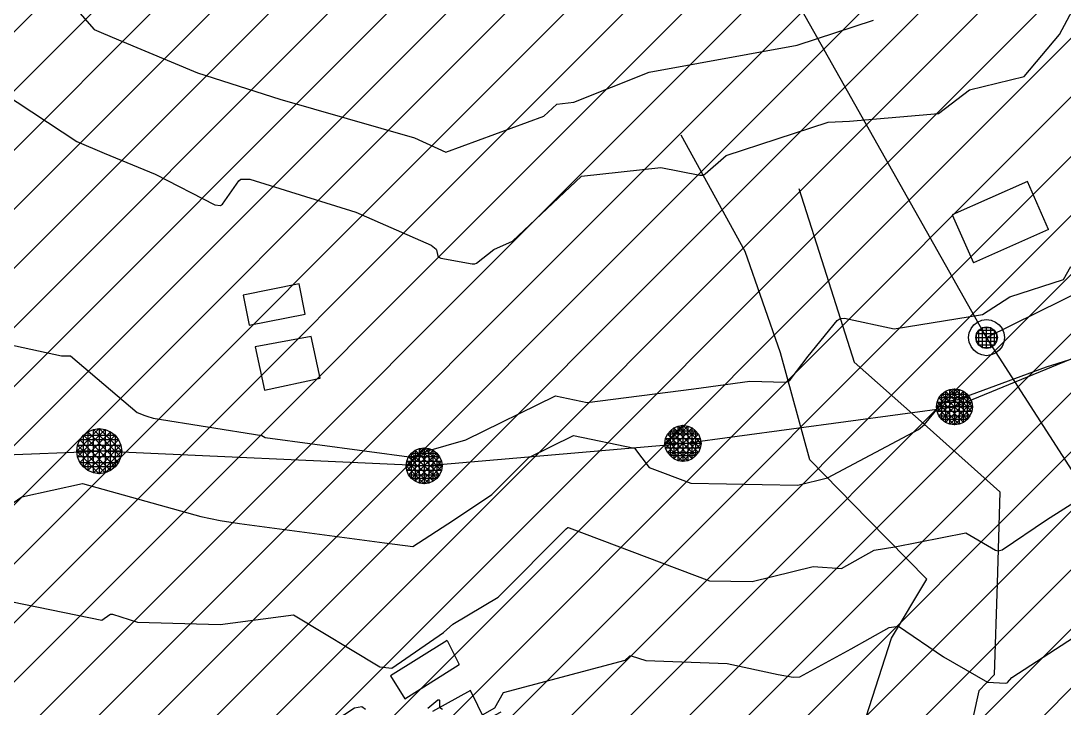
# Model space of a CAD drawing. Extents: x 13365 to 36625, y 86498 to 171760.
# Drawn here: x 16581.4 to 16737.5, y 88887 to 88989.8 of the extents above; entities that cross this region are included whole.
import ezdxf

# ---------------------------------------------------------------- set-up
doc = ezdxf.new("R2010")
doc.units = 0
doc.header["$LTSCALE"] = 5
doc.header["$MEASUREMENT"] = 0
doc.linetypes.add('A_CONTINUOUS_LINE', pattern=[0])
doc.layers.get('0').update_dxf_attribs({"linetype": 'A_CONTINUOUS_LINE'})
for name, color, linetype in [('CONTOUR', 255, 'Continuous'), ('ELECTRIC', 240, 'A_CONTINUOUS_LINE'), ('EXISTING BUILDING', 21, 'A_CONTINUOUS_LINE'), ('RELIEF', 255, 'A_CONTINUOUS_LINE'), ('Residential', 51, 'Continuous'), ('TELECOM', 94, 'A_CONTINUOUS_LINE')]:
    doc.layers.add(name, color=color, linetype=linetype)

# ---------------------------------------------------------------- blocks, each defined once
blk = doc.blocks.new('S038')
at = {"color": 0}
for p, q in [((-0.5, 0), (0, 0.5)), ((-0.48, -0.13), (0.13, 0.48)), ((-0.25, 0.43), (-0.13, 0.48)), ((-0.13, 0.48), (0, 0.5)), ((-0.13, -0.48), (-0.13, 0.48)), ((-0.13, 0.48), (0.48, -0.13)), ((0, 0.5), (0.13, 0.48)), ((0.5, 0), (0, 0.5)), ((0, 0.5), (0, -0.5)), ((0.13, 0.48), (0.25, 0.43)), ((0.13, 0.48), (0.13, -0.48)), ((-0.48, 0.13), (-0.43, 0.25)), ((0.25, 0.43), (-0.43, -0.25)), ((-0.43, 0.25), (-0.35, 0.35)), ((0.43, 0.25), (-0.43, 0.25)), ((-0.43, 0.25), (0.25, -0.43)), ((-0.35, 0.35), (-0.25, 0.43)), ((-0.35, -0.35), (0.35, 0.35)), ((0.35, -0.35), (-0.35, 0.35)), ((-0.35, 0.35), (0.35, 0.35)), ((-0.35, -0.35), (-0.35, 0.35)), ((0.43, -0.25), (-0.25, 0.43)), ((-0.25, 0.43), (-0.25, -0.43)), ((-0.25, -0.43), (0.43, 0.25)), ((0.25, 0.43), (0.35, 0.35)), ((0.25, -0.43), (0.25, 0.43)), ((0.35, 0.35), (0.43, 0.25)), ((0.35, 0.35), (0.35, -0.35)), ((0.43, 0.25), (0.48, 0.13)), ((-0.5, 0), (-0.48, 0.13)), ((-0.48, -0.13), (-0.5, 0)), ((0, -0.5), (-0.5, 0)), ((-0.5, 0), (0.5, 0)), ((0.13, -0.48), (-0.48, 0.13)), ((-0.48, 0.13), (0.48, 0.13)), ((0.48, 0.13), (-0.13, -0.48)), ((0, -0.5), (0.5, 0)), ((0.48, 0.13), (0.5, 0)), ((0.5, 0), (0.48, -0.13)), ((-0.43, -0.25), (-0.48, -0.13)), ((0.48, -0.13), (-0.48, -0.13)), ((0.48, -0.13), (0.43, -0.25)), ((-0.35, -0.35), (-0.43, -0.25)), ((-0.43, -0.25), (0.43, -0.25)), ((-0.25, -0.43), (-0.35, -0.35)), ((0.35, -0.35), (-0.35, -0.35)), ((-0.13, -0.48), (-0.25, -0.43)), ((0.25, -0.43), (0.13, -0.48)), ((0.35, -0.35), (0.25, -0.43)), ((0.43, -0.25), (0.35, -0.35)), ((0, -0.5), (-0.13, -0.48)), ((0.13, -0.48), (0, -0.5))]:
    blk.add_line(p, q, dxfattribs=at)
blk = doc.blocks.new('S034')
at = {"color": 0}
for p, q in [((-0.43, 0.25), (-0.35, 0.35)), ((-0.35, 0.35), (-0.25, 0.43)), ((-0.25, 0.43), (-0.13, 0.48)), ((-0.13, 0.48), (0, 0.5)), ((-0.11, 0.28), (0, 0.3)), ((0, 0.5), (0.13, 0.48)), ((0, 0.3), (0.11, 0.28)), ((0, -0.3), (0, 0.3)), ((0.13, 0.48), (0.25, 0.43)), ((0.25, 0.43), (0.35, 0.35)), ((0.35, 0.35), (0.43, 0.25)), ((-0.5, 0), (-0.48, 0.13)), ((-0.48, -0.13), (-0.5, 0)), ((-0.48, 0.13), (-0.43, 0.25)), ((-0.3, 0), (-0.28, 0.11)), ((-0.28, -0.11), (-0.3, 0)), ((0.3, 0), (-0.3, 0)), ((-0.28, 0.11), (-0.21, 0.21)), ((-0.28, -0.11), (-0.28, 0.11)), ((-0.28, 0.11), (0.28, 0.11)), ((-0.21, 0.21), (-0.11, 0.28)), ((-0.21, -0.21), (-0.21, 0.21)), ((-0.21, 0.21), (0.21, 0.21)), ((-0.11, -0.28), (-0.11, 0.28)), ((-0.11, 0.28), (0.11, 0.28)), ((0.11, 0.28), (0.21, 0.21)), ((0.11, 0.28), (0.11, -0.28)), ((0.21, 0.21), (0.28, 0.11)), ((0.21, 0.21), (0.21, -0.21)), ((0.28, 0.11), (0.3, 0)), ((0.28, 0.11), (0.28, -0.11)), ((0.3, 0), (0.28, -0.11)), ((0.43, 0.25), (0.48, 0.13)), ((0.48, 0.13), (0.5, 0)), ((0.5, 0), (0.48, -0.13)), ((-0.43, -0.25), (-0.48, -0.13)), ((-0.35, -0.35), (-0.43, -0.25)), ((-0.21, -0.21), (-0.28, -0.11)), ((0.28, -0.11), (-0.28, -0.11)), ((-0.11, -0.28), (-0.21, -0.21)), ((0.21, -0.21), (-0.21, -0.21)), ((0, -0.3), (-0.11, -0.28)), ((0.11, -0.28), (-0.11, -0.28)), ((0.11, -0.28), (0, -0.3)), ((0.21, -0.21), (0.11, -0.28)), ((0.28, -0.11), (0.21, -0.21)), ((0.43, -0.25), (0.35, -0.35)), ((0.48, -0.13), (0.43, -0.25)), ((-0.25, -0.43), (-0.35, -0.35)), ((-0.13, -0.48), (-0.25, -0.43)), ((0, -0.5), (-0.13, -0.48)), ((0.13, -0.48), (0, -0.5)), ((0.25, -0.43), (0.13, -0.48)), ((0.35, -0.35), (0.25, -0.43))]:
    blk.add_line(p, q, dxfattribs=at)

msp = doc.modelspace()

# ---------------------------------------------------------------- hatches: boundary and pattern name
at = {"layer": 'Residential', "linetype": 'Continuous'}
h = msp.add_hatch(dxfattribs=at)
h.set_pattern_fill('ANSI31', color=256, scale=50, style=0)
h.paths.add_polyline_path([(15494.79, 88343.41), (15503.05, 88354.41), (15508.54, 88365.97), (15518.89, 88373.27), (15533.51, 88383.62), (15558.48, 88393.35), (15577.97, 88397), (15607.07, 88403.29), (15633.43, 88411.09), (15654.74, 88415.7), (15676.1, 88420.04), (15693.91, 88430.32), (15706.96, 88438.23), (15719.63, 88447.71), (15731.89, 88457.2), (15742.58, 88464.71), (15752.47, 88472.22), (15759.59, 88482.5), (15770.27, 88493.96), (15781.01, 88509.86), (15800.74, 88539.42), (15819.59, 88560.76), (15833.33, 88584.79), (15840.8, 88609.85), (15845.3, 88632.32), (15851.48, 88654.79), (15854.3, 88685.13), (15858.23, 88705.92), (15868.1, 88730.61), (15884.93, 88750.05), (15909.11, 88767.38), (15929.62, 88784.71), (15946.97, 88802.57), (15959.58, 88816.75), (15976.31, 88831.6), (15988.68, 88843.96), (15999.3, 88855.15), (16010.44, 88865.27), (16025.64, 88888.55), (16038.81, 88906.77), (16059.07, 88923.97), (16078.48, 88949.09), (16109.59, 88960.28), (16133.23, 88970.22), (16158.29, 88983.66), (16181.47, 88991.65), (16209.45, 88998.03), (16237.42, 89001.23), (16258.26, 89000.15), (16285.47, 89001.69), (16309.96, 89002.78), (16328.69, 89000), (16352.28, 89000.7), (16380.04, 89006.24), (16405.71, 89009.71), (16432.07, 89013.17), (16461.22, 89017.33), (16497.3, 89023.57), (16526.44, 89031.89), (16559.74, 89039.51), (16578.48, 89049.91), (16592.35, 89063.77), (16600.68, 89080.41), (16607.78, 89097.88), (16605.7, 89118.67), (16598.76, 89132.53), (16590.44, 89142.24), (16587.66, 89159.57), (16586.97, 89174.81), (16584.89, 89197.69), (16586.97, 89211.55), (16593.21, 89217.79), (16605.01, 89218.48), (16614.72, 89212.24), (16624.43, 89204.62), (16634.15, 89195.61), (16640.39, 89185.9), (16647.33, 89172.04), (16652.88, 89158.87), (16658.43, 89140.16), (16658.43, 89125.6), (16663.29, 89111.05), (16667.45, 89094.41), (16672.91, 89086.02), (16679.34, 89079.24), (16685.41, 89074.24), (16692.2, 89071.03), (16696.49, 89064.25), (16703.28, 89056.04), (16713.28, 89051.4), (16724.35, 89050.33), (16736.14, 89049.26), (16742.57, 89046.41), (16745.78, 89040.7), (16749, 89032.85), (16755.07, 89026.07), (16761.5, 89021.07), (16772.86, 89016.17), (16781.32, 89014.73), (16791.22, 89015.14), (16798.23, 89016.17), (16803.59, 89016.38), (16811.02, 89014.73), (16820.51, 89012.05), (16828.96, 89008.75), (16838.04, 89005.46), (16842.85, 89003.14), (16850.27, 88999.84), (16855.43, 88996.96), (16862.03, 88993.87), (16865.74, 88989.74), (16869.04, 88985.21), (16867.81, 88980.89), (16865.33, 88976.35), (16861.41, 88972.23), (16857.89, 88968.43), (16853.15, 88964.11), (16847.16, 88958.75), (16840.36, 88952.16), (16834.17, 88945.36), (16828.4, 88937.94), (16823.43, 88931.05), (16818.89, 88924.87), (16814.35, 88918.28), (16808.17, 88911.89), (16800.33, 88904.88), (16793.11, 88899.11), (16787.75, 88893.55), (16782.39, 88887.99), (16779.28, 88882.12), (16777.22, 88876.35), (16777.22, 88869.76), (16776.8, 88862.96), (16776.6, 88856.36), (16774.95, 88849.57), (16772.68, 88844), (16769.79, 88839.47), (16766.08, 88836.38), (16761.95, 88834.53), (16757.42, 88833.08), (16749.79, 88833.08), (16738.24, 88832.88), (16728.08, 88831.98), (16721.27, 88831.15), (16714.47, 88830.12), (16708.49, 88828.68), (16702.71, 88826), (16699.62, 88822.5), (16697.76, 88818.17), (16697.97, 88812.61), (16699, 88805.81), (16699.82, 88800.04), (16700.44, 88795.92), (16700, 88789.22), (16697.94, 88783.45), (16695.05, 88777.68), (16692.37, 88770.67), (16688.66, 88764.08), (16684.95, 88758.52), (16679.79, 88754.6), (16674.22, 88749.45), (16668.45, 88743.48), (16662.26, 88737.3), (16653.96, 88731.41), (16649.63, 88727.7), (16640.14, 88721.73), (16632.1, 88715.96), (16620.75, 88707.72), (16611.47, 88700.51), (16599.51, 88692.27), (16589.55, 88686.14), (16580.47, 88678.73), (16571.6, 88671.1), (16563.56, 88663.48), (16555.52, 88657.5), (16544.79, 88650.91), (16530.15, 88642.46), (16514.39, 88633.52), (16499.54, 88625.9), (16487.17, 88620.34), (16477.48, 88616.83), (16464.48, 88609.42), (16448.6, 88600.35), (16437.17, 88594.29), (16421.5, 88586.46), (16411.8, 88580.9), (16397.99, 88572.86), (16386.23, 88566.27), (16371.17, 88554.94), (16361, 88548.89), (16351.51, 88542.09), (16343.88, 88535.5), (16333.78, 88528.28), (16324.29, 88520.46), (16317.69, 88516.54), (16309.03, 88512.83), (16298.72, 88508.51), (16287.9, 88504.05), (16274.15, 88499.34), (16260.78, 88494.83), (16249.67, 88490.13), (16234.99, 88486.18), (16223.31, 88480.91), (16211.26, 88475.64), (16203.73, 88472.07), (16190.55, 88467.74), (16179.34, 88465.04), (16167.85, 88463.91), (16151.28, 88459.58), (16139.23, 88455.07), (16126.05, 88449.99), (16108.72, 88443.97), (16098.5, 88439.02), (16086.83, 88433.75), (16079.86, 88431.31), (16072.33, 88425.47), (16064.98, 88419.08), (16059.15, 88412.87), (16046.86, 88427.97), (16026.65, 88428.3), (16013.4, 88424), (15997.83, 88418.7), (15985.9, 88411.42), (15973.64, 88402.15), (15960.39, 88394.54), (15935.15, 88389.2), (15913.84, 88379.33), (15896.68, 88369.47), (15881.09, 88362.71), (15865.49, 88361.68), (15843.14, 88364.79), (15821.3, 88366.87), (15808.96, 88367.64), (15797.8, 88368.71), (15784.5, 88370), (15769.49, 88370.86), (15751.25, 88370.64), (15731.73, 88370), (15714.09, 88366.67), (15694.41, 88362.99), (15680.14, 88359.75), (15660.69, 88353.49), (15640.15, 88346.79), (15619.17, 88342.48), (15596.47, 88340.53), (15573.72, 88338.78), (15559.14, 88335.05), (15545.23, 88329.97), (15528.27, 88325.9), (15504.18, 88323.19), (15495.03, 88330.84)])
edge = h.paths.add_edge_path(flags=16)
edge.add_arc((15950.24, 88496.61), 15.56, 174.6777, 264.6777, ccw=False)
edge.add_line((15934.75, 88498.05), (15906.02, 88532.68))
edge.add_line((15906.02, 88532.68), (15899.63, 88540.38))
edge.add_line((15899.63, 88540.38), (15893.25, 88548.08))
edge.add_line((15893.25, 88548.08), (15910.18, 88562.12))
edge.add_line((15910.18, 88562.12), (15916.56, 88554.43))
edge.add_line((15916.56, 88554.43), (15962.74, 88592.74))
edge.add_line((15962.74, 88592.74), (16082.04, 88691.7))
edge.add_line((16082.04, 88691.7), (16199.02, 88788.75))
edge.add_line((16199.02, 88788.75), (16197.43, 88790.67))
edge.add_line((16197.43, 88790.67), (16212.05, 88802.8))
edge.add_line((16212.05, 88802.8), (16220.35, 88792.79))
edge.add_line((16220.35, 88792.79), (16248.76, 88758.55))
edge.add_line((16248.76, 88758.55), (16262.81, 88741.61))
edge.add_line((16262.81, 88741.61), (16291.54, 88706.98))
edge.add_line((16291.54, 88706.98), (16300.8, 88695.82))
edge.add_line((16300.8, 88695.82), (16286.18, 88683.69))
edge.add_line((16286.18, 88683.69), (16283.3, 88687.15))
edge.add_line((16283.3, 88687.15), (16260.21, 88668))
edge.add_line((16260.21, 88668), (16244.43, 88654.91))
edge.add_line((16244.43, 88654.91), (16207.37, 88624.16))
edge.add_line((16207.37, 88624.16), (16155.82, 88581.4))
edge.add_line((16155.82, 88581.4), (16117.83, 88549.88))
edge.add_line((16117.83, 88549.88), (16110.13, 88543.5))
edge.add_line((16110.13, 88543.5), (16047.02, 88491.14))
edge.add_line((16047.02, 88491.14), (16000.84, 88452.83))
edge.add_line((16000.84, 88452.83), (16013.34, 88437.77))
edge.add_line((16013.34, 88437.77), (15992.73, 88428.16))
edge.add_line((15992.73, 88428.16), (15983.91, 88438.79))
edge.add_line((15983.91, 88438.79), (15977.52, 88446.48))
edge.add_line((15977.52, 88446.48), (15948.79, 88481.12))

# ---------------------------------------------------------------- linework, layer by layer
at = {"layer": 'CONTOUR', "color": 33, "linetype": 'A_CONTINUOUS_LINE'}
for points in [[(16578.65, 88979.03), (16589.8, 88971.71), (16593.86, 88970), (16601.53, 88966.84), (16610.45, 88962.24), (16611.27, 88962.15), (16611.59, 88962.35), (16614.04, 88965.86), (16614.34, 88966.08), (16615.69, 88966.1), (16631.53, 88961.15), (16642.8, 88956.21), (16643.57, 88955.61), (16643.61, 88955.53), (16643.81, 88954.56), (16643.86, 88954.48), (16644.23, 88954.29), (16648.95, 88953.41), (16649.36, 88953.42), (16649.6, 88953.53), (16652.19, 88955.58), (16654.98, 88956.83), (16665.31, 88966.52), (16677.19, 88967.82), (16683.01, 88966.69), (16683.48, 88966.71), (16683.78, 88966.87), (16686.96, 88969.61), (16702.21, 88974.59), (16705.39, 88974.76), (16718.69, 88975.89), (16723.34, 88979.45), (16731.52, 88981.42), (16736.79, 88987.74), (16745.22, 89003.53)], [(16581.18, 89001.32), (16592.37, 88988.49), (16593.45, 88988.04), (16596, 88986.92), (16607.85, 88981.97), (16620.15, 88978.05), (16640.33, 88972.27), (16644.99, 88970.12), (16659.67, 88975.52), (16661.59, 88977.32), (16664.16, 88977.6), (16675.44, 88982.08), (16697.54, 88986.12), (16708.96, 88989.86)], [(16579.09, 88916.87), (16581.58, 88918.56), (16590.65, 88920.59), (16608.35, 88915.65), (16611.23, 88915.06), (16614.14, 88914.59), (16635.82, 88911.7), (16640.04, 88911.16), (16646.13, 88915.1), (16651.9, 88918.93), (16657.42, 88924.47), (16664.1, 88927.76), (16673.25, 88925.88), (16675.44, 88922.95), (16681.64, 88920.61), (16697.65, 88920.33), (16702.1, 88921.41), (16715.73, 88928.67), (16716.61, 88929.38), (16719.39, 88932.8), (16721.6, 88933.13), (16734.89, 88938), (16740.74, 88939.89)], [(16566.73, 88905.63), (16593.51, 88900.14), (16594.72, 88900.99), (16594.83, 88901.03), (16595.14, 88901.01), (16598.87, 88899.86), (16611.25, 88899.47), (16622.19, 88900.93), (16635.14, 88893.17), (16636.92, 88892.95), (16644.64, 88898.28), (16646.02, 88899.55), (16652.84, 88903.6), (16663.02, 88913.78), (16663.25, 88914), (16663.28, 88914.02), (16663.29, 88914.02), (16663.43, 88913.97), (16684.47, 88906.03), (16690.82, 88905.92), (16699.98, 88908.14), (16704.2, 88907.87), (16709.09, 88910.6), (16712.2, 88911.1), (16722.79, 88913.22), (16727.22, 88910.59), (16727.62, 88910.49), (16728.24, 88910.68), (16734.85, 88915.14), (16745.63, 88921.98)], [(16650.46, 88885.99), (16652.34, 88887.02), (16653.64, 88889.32), (16671.83, 88894.14), (16672.48, 88894.76), (16672.54, 88894.79), (16672.73, 88894.79), (16674.93, 88894.1), (16687.08, 88893.65), (16694.7, 88892.03), (16696.99, 88891.61), (16697.98, 88891.64), (16705.62, 88895.83), (16711.35, 88899.02), (16712.75, 88899.25), (16719.46, 88894.66), (16726.02, 88890.89), (16728.75, 88890.71), (16728.97, 88890.75), (16729.03, 88890.8), (16729.7, 88891.55), (16749.12, 88904.19)], [(16642.29, 88886.98), (16643.8, 88888.22), (16643.99, 88888.24), (16644.05, 88888.16), (16644.05, 88887.16), (16644.08, 88887.07), (16644.51, 88886.84)], [(16620.22, 88879.76), (16631.33, 88887.02), (16632.42, 88887.21), (16632.99, 88886.85)]]:
    msp.add_lwpolyline(points, dxfattribs=at)
at = {"layer": 'CONTOUR', "color": 252, "linetype": 'A_CONTINUOUS_LINE'}
msp.add_lwpolyline([(16569.56, 88943.54), (16587.5, 88939.69), (16588.82, 88939.68), (16598.79, 88931.17), (16599.98, 88930.74), (16600.26, 88930.66), (16601.21, 88930.35), (16617.48, 88927.73), (16617.98, 88927.43), (16640.26, 88924.47), (16642.12, 88925.39), (16648.01, 88927.1), (16661.39, 88933.68), (16666.15, 88932.7), (16682.1, 88934.72), (16690.47, 88935.88), (16695.82, 88935.74), (16696.23, 88935.84), (16696.51, 88936.06), (16699.19, 88939.62), (16703.56, 88944.94), (16704.02, 88945.25), (16704.63, 88945.3), (16712.09, 88943.72), (16725.3, 88945.86), (16729.4, 88948.48), (16737.4, 88951.08), (16738.49, 88953.01)], dxfattribs=at)
at = {"layer": 'ELECTRIC', "linetype": 'A_CONTINUOUS_LINE'}
for p, q in [((16725.9, 88942.39), (16666.85, 89047.12)), ((16725.9, 88942.39), (16762.22, 88960.38)), ((16748.85, 88906.73), (16725.9, 88942.39))]:
    msp.add_line(p, q, dxfattribs=at)
at = {"layer": 'EXISTING BUILDING', "linetype": 'A_CONTINUOUS_LINE'}
for p, q in [((16735.19, 88958.55), (16723.96, 88953.58)), ((16614.69, 88948.76), (16615.59, 88944.23)), ((16540.41, 88923.26), (16593.14, 88925.42)), ((16645.22, 88897.1), (16646.99, 88893.49)), ((16638.85, 88888.38), (16646.99, 88893.49))]:
    msp.add_line(p, q, dxfattribs=at)
for points in [[(16735.19, 88958.55), (16732.01, 88965.73), (16720.78, 88960.76), (16723.96, 88953.58)], [(16615.59, 88944.23), (16623.94, 88945.89), (16623.03, 88950.43), (16614.69, 88948.76)], [(16624.86, 88942.57), (16616.49, 88941.02), (16617.89, 88934.53)], [(16617.89, 88934.53), (16626.21, 88936.32), (16624.86, 88942.57)], [(16645.22, 88897.1), (16636.71, 88891.79), (16638.85, 88888.38)], [(16653.21, 88886.4), (16650.89, 88885.12), (16648.69, 88889.61), (16642.98, 88886.47)]]:
    msp.add_lwpolyline(points, dxfattribs=at)
at = {"layer": 'RELIEF'}
msp.add_line((16727.05, 88891.96), (16724.74, 88889.56), dxfattribs=at)
for points in [[(16695.26, 88861.89), (16703.41, 88868.85), (16706.93, 88882.72), (16711.66, 88897.43), (16716.95, 88906.25), (16708.2, 88915.18), (16699.45, 88924.11), (16695.05, 88940.14), (16689.76, 88955.27), (16680.21, 88972.67)], [(16697.82, 88964.68), (16701.96, 88951.71), (16706.1, 88938.74), (16717, 88929.03), (16727.89, 88919.32), (16727.47, 88905.64), (16727.05, 88891.96)], [(16724.74, 88889.56), (16721.24, 88873.77), (16717.19, 88854.96), (16725.61, 88837.28), (16737.41, 88841.49)]]:
    msp.add_lwpolyline(points, dxfattribs=at)
at = {"layer": 'TELECOM', "linetype": 'A_CONTINUOUS_LINE'}
for q in [(16680.48, 88926.58), (16593.14, 88925.42)]:
    msp.add_line((16641.74, 88923.23), q, dxfattribs=at)
msp.add_lwpolyline([(16680.48, 88926.58), (16721.09, 88932.04), (16760.29, 88948.15)], dxfattribs=at)

# ---------------------------------------------------------------- block references
at = {"layer": 'ELECTRIC', "xscale": 5.4, "yscale": 5.4, "zscale": 5.4, "rotation": 270}
msp.add_blockref('S034', (16725.9, 88942.39), dxfattribs=at)
msp.add_blockref('S034', (16725.9, 88942.39), dxfattribs=at)
at = {"layer": 'TELECOM', "rotation": 270}
for p, xscale, yscale, zscale in [((16721.09, 88932.04), 5.4, 5.4, 5.4), ((16721.09, 88932.04), 5.4, 5.4, 5.4), ((16593.14, 88925.42), 6.75, 6.75, 6.75), ((16593.14, 88925.42), 6.75, 6.75, 6.75), ((16680.48, 88926.58), 5.4, 5.4, 5.4), ((16680.48, 88926.58), 5.4, 5.4, 5.4), ((16641.74, 88923.23), 5.4, 5.4, 5.4), ((16641.74, 88923.23), 5.4, 5.4, 5.4)]:
    msp.add_blockref('S038', p, dxfattribs=dict(at, xscale=xscale, yscale=yscale, zscale=zscale))

doc.saveas('drawing.dxf')
